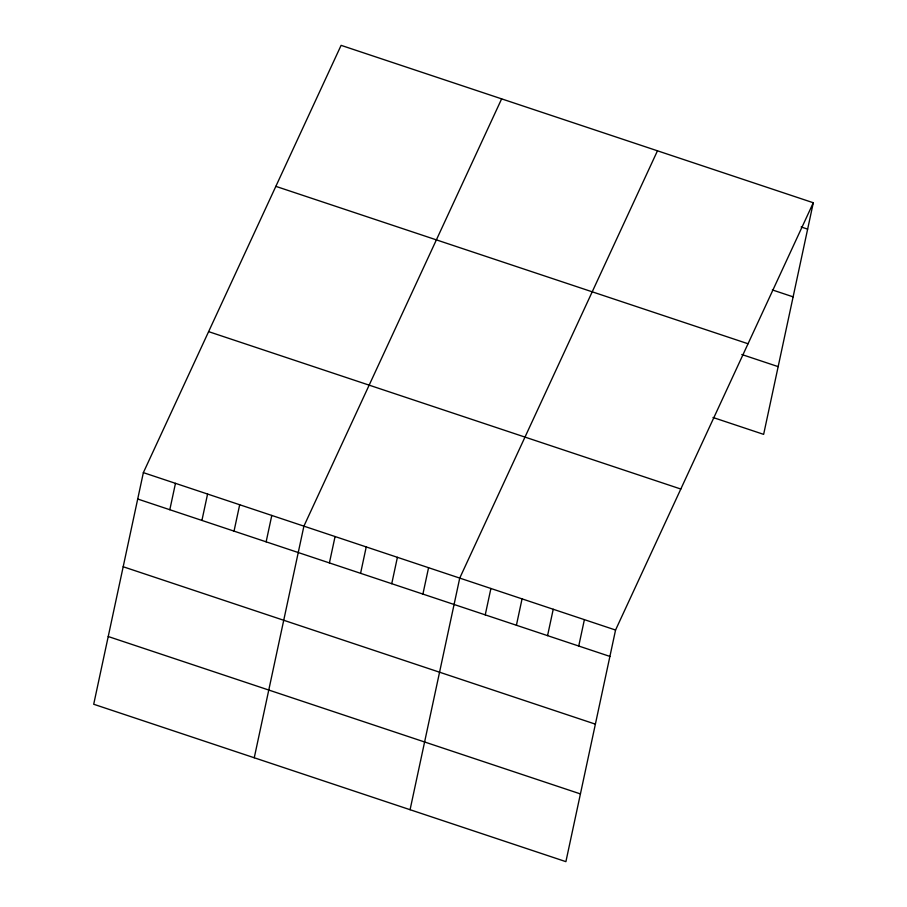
<?xml version="1.0" encoding="UTF-8"?>
<svg xmlns="http://www.w3.org/2000/svg" width="907" height="907" viewBox="0 0 907 907"><rect width="100%" height="100%" fill="white"/><g stroke="black" fill="none" stroke-linecap="round" stroke-linejoin="round"><path stroke-width="1.36" d="M143.363 472.638L93.704 704.251L565.9 861.65L615.558 630.036L813.296 202.749L341.1 45.35L143.363 472.638L615.558 630.036M169.813 509.723L175.47 483.34M201.921 520.425L207.578 494.043M234.029 531.128L239.686 504.745M266.136 541.83L271.794 515.448M254.255 757.764L303.902 526.151L501.639 98.863M329.411 562.918L335.068 536.547M360.578 573.315L366.235 546.932M391.745 583.7L397.402 557.317M422.911 594.085L428.569 567.703M410.077 809.713L459.736 578.099L657.473 150.8M485.245 614.867L490.902 588.484M516.412 625.252L522.058 598.869M547.567 635.637L553.225 609.266M578.734 646.033L584.391 619.651M813.296 202.749L763.637 434.362L712.993 417.481M801.142 226.965L807.638 229.131M772.345 289.923L793.115 296.85M275.841 186.354L748.037 343.753M741.801 354.512L778.161 366.632M208.61 331.633L680.806 489.032M137.705 499.02L609.901 656.419M123.182 566.75L595.377 724.149M108.228 636.521L580.423 793.92"/></g></svg>
